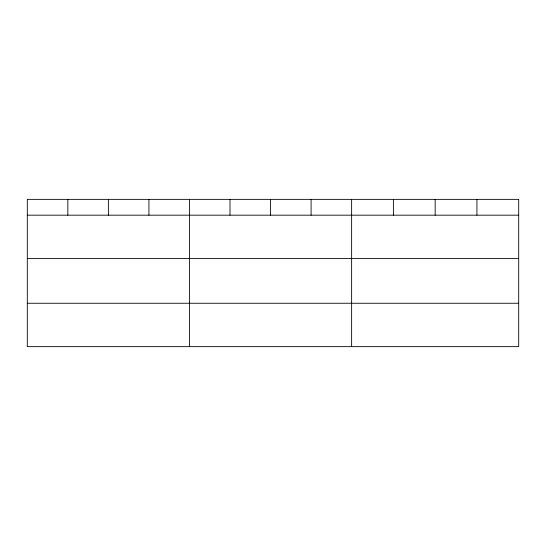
<?xml version="1.0" encoding="UTF-8"?>
<svg xmlns="http://www.w3.org/2000/svg" width="546" height="546" viewBox="0 0 546 546"><rect width="100%" height="100%" fill="white"/><g stroke="black" fill="none" stroke-linecap="round" stroke-linejoin="round"><path stroke-width="0.82" d="M27.3 215.179L518.7 215.179M27.3 258.558L518.7 258.558M27.3 303.255L518.7 303.255M476.931 199.365L476.931 215.179M435.162 199.365L435.162 215.179M393.393 199.365L393.393 215.179M351.624 199.365L351.624 346.635M311.084 199.365L311.084 215.179M270.543 199.365L270.543 215.179M230.002 199.365L230.002 215.179M189.462 199.365L189.462 346.635M148.921 199.365L148.921 215.179M108.381 199.365L108.381 215.179M67.841 199.365L67.841 215.179M518.7 199.365L27.3 199.365L27.3 346.635L518.7 346.635L518.7 199.365"/></g></svg>
